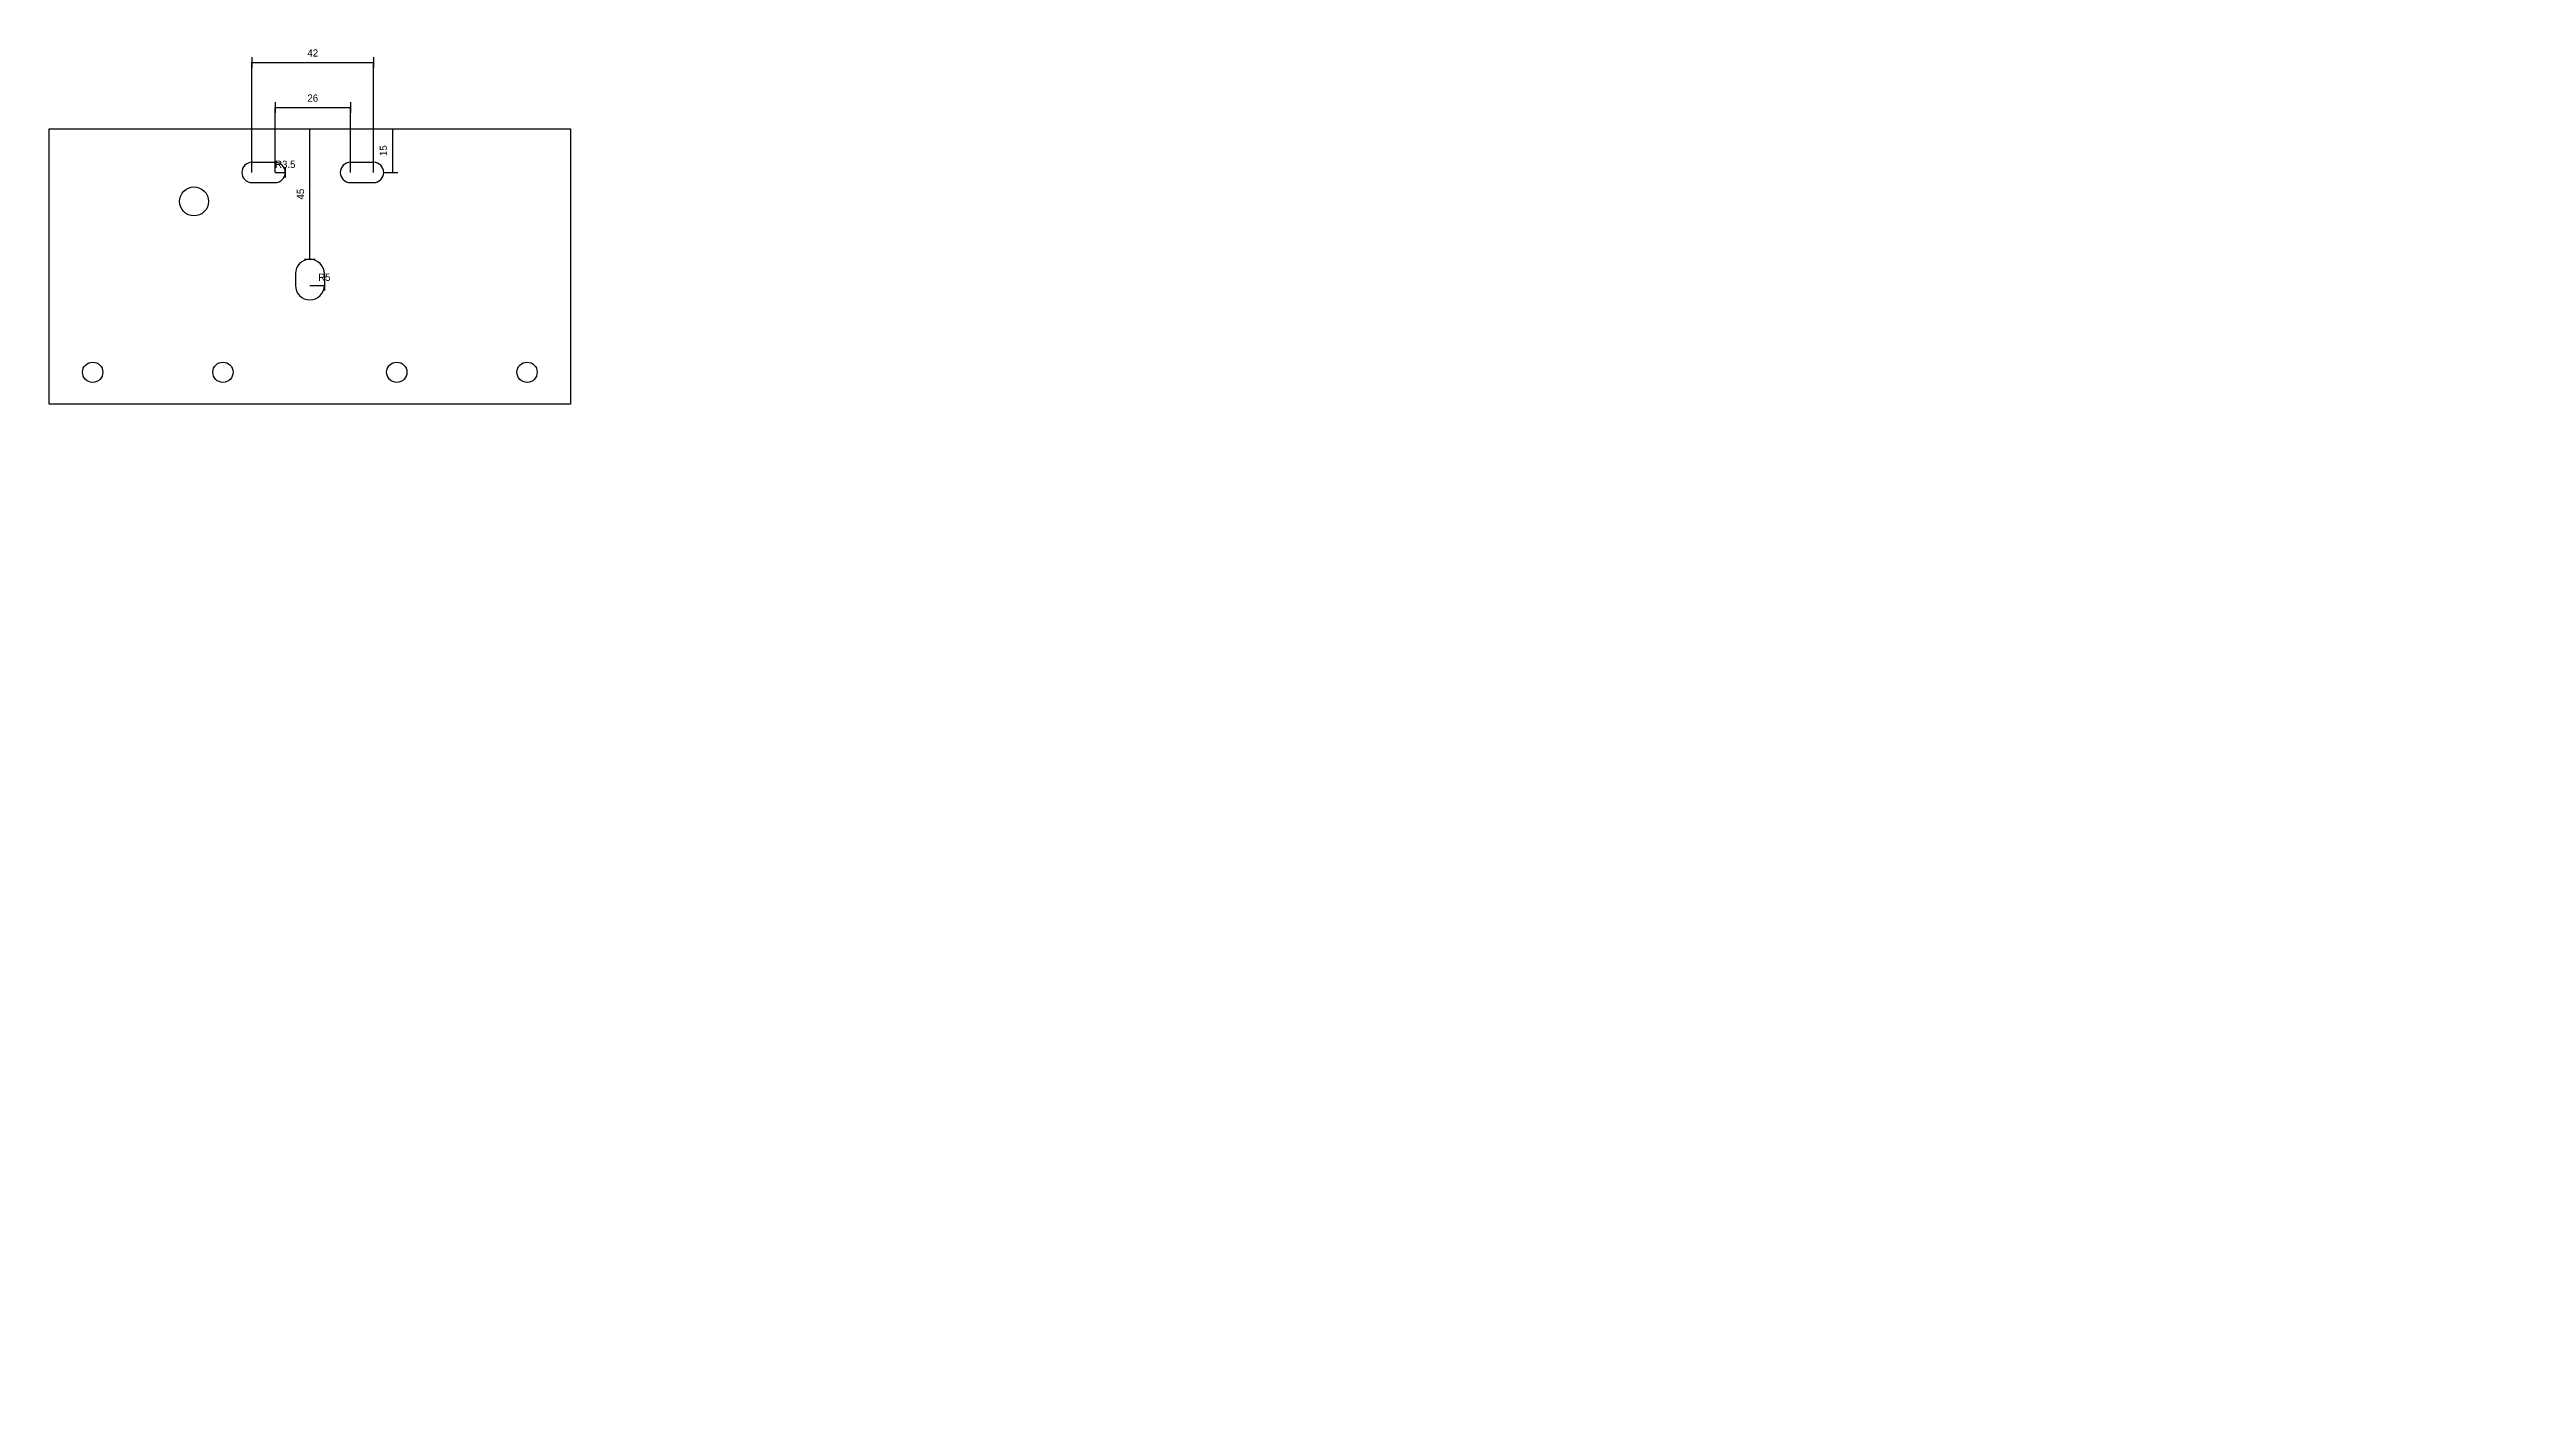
# Model space of a CAD drawing. Header units: millimetres. Extents: x -850 to 0, y -94 to 843.
# Drawn here: x -850 to 0, y 375 to 843 of the extents above; entities that cross this region are included whole.
import ezdxf
from ezdxf.enums import TextEntityAlignment as Align

# ---------------------------------------------------------------- set-up
doc = ezdxf.new("R2010")
doc.units = ezdxf.units.MM
doc.header["$MEASUREMENT"] = 0
doc.layers.get('0').update_dxf_attribs({"linetype": 'CONTINUOUS', "true_color": 0xffffff})
doc.dimstyles.get("Standard").update_dxf_attribs({"dimtxt": 2.5, "dimasz": 1.8, "dimexe": 4.5, "dimexo": 4.5, "dimgap": 1.5, "dimtad": 1, "dimzin": 0, "dimdsep": 46, "dimtxsty": 'standard', "dimcen": 0.09, "dimclrd": 256, "dimclre": 256, "dimclrt": 256, "dimadec": 0, "dimazin": 0, "dimtfac": 1, "dimtdec": 4, "dimtofl": 0, "dimtmove": 2, "dimatfit": 3, "dimfxl": 0, "dimtzin": 0, "dimarcsym": 0})

# ---------------------------------------------------------------- blocks, each defined once
blk = doc.blocks.new('*D0')
at = {"color": 254, "true_color": 0xe2e8f0}
for p, q in [((-772, 824.22), (-772, 820.62)), ((-772, 800), (-772, 822.42)), ((-772, 822.42), (-746, 822.42)), ((-746, 824.22), (-746, 820.62)), ((-746, 800), (-746, 822.42))]:
    blk.add_line(p, q, dxfattribs=at)
blk.add_text('26', height=2.5, dxfattribs=at).set_placement((-759, 825.67), align=Align.MIDDLE_CENTER)
blk = doc.blocks.new('*D1')
at = {"color": 254, "true_color": 0xe2e8f0}
for p, q in [((-780, 839.79), (-780, 836.19)), ((-780, 800), (-780, 837.99)), ((-780, 837.99), (-738, 837.99)), ((-738, 839.79), (-738, 836.19)), ((-738, 800), (-738, 837.99))]:
    blk.add_line(p, q, dxfattribs=at)
blk.add_text('42', height=2.5, dxfattribs=at).set_placement((-759, 841.24), align=Align.MIDDLE_CENTER)
blk = doc.blocks.new('*D2')
at = {"color": 254, "true_color": 0xe2e8f0}
for p, q in [((-734.5, 815), (-731.38, 815)), ((-733.18, 815), (-729.58, 815)), ((-731.38, 800), (-731.38, 815)), ((-734.5, 800), (-731.38, 800)), ((-733.18, 800), (-729.58, 800))]:
    blk.add_line(p, q, dxfattribs=at)
blk.add_text('15', height=2.5, rotation=90, dxfattribs=at).set_placement((-734.63, 807.5), align=Align.MIDDLE_CENTER)
blk = doc.blocks.new('*D3')
at = {"color": 254, "true_color": 0xe2e8f0}
for p, q in [((-761.8, 815), (-758.2, 815)), ((-760, 815), (-760, 815)), ((-760, 770), (-760, 815)), ((-761.8, 770), (-758.2, 770)), ((-760, 770), (-760, 770))]:
    blk.add_line(p, q, dxfattribs=at)
blk.add_text('45', height=2.5, rotation=90, dxfattribs=at).set_placement((-763.25, 792.5), align=Align.MIDDLE_CENTER)
blk = doc.blocks.new('*D4')
at = {"color": 254, "true_color": 0xe2e8f0}
for p, q in [((-760, 761), (-755, 761)), ((-755, 762.8), (-755, 759.2))]:
    blk.add_line(p, q, dxfattribs=at)
blk.add_text('R5', height=2.5, dxfattribs=at).set_placement((-755, 763.8), align=Align.MIDDLE_CENTER)
blk = doc.blocks.new('*D5')
at = {"color": 254, "true_color": 0xe2e8f0}
for p, q in [((-772, 800), (-768.5, 800)), ((-768.5, 801.8), (-768.5, 798.2))]:
    blk.add_line(p, q, dxfattribs=at)
blk.add_text('R3.5', height=2.5, dxfattribs=at).set_placement((-768.5, 802.8), align=Align.MIDDLE_CENTER)

msp = doc.modelspace()

# ---------------------------------------------------------------- linework, layer by layer
for p, q in [((-780, 803.5), (-772, 803.5)), ((-746, 803.5), (-738, 803.5)), ((-780, 796.5), (-772, 796.5)), ((-746, 796.5), (-738, 796.5)), ((-765, 765), (-765, 761)), ((-755, 765), (-755, 761))]:
    msp.add_line(p, q)
msp.add_lwpolyline([(-850, 815), (-670, 815), (-670, 720), (-850, 720), (-850, 815)], close=True)
for centre, radius in [((-800, 790), 5), ((-835, 731), 3.5), ((-790, 731), 3.5), ((-730, 731), 3.5), ((-685, 731), 3.5)]:
    msp.add_circle(centre, radius)
for centre, radius, start, end in [((-780, 800), 3.5, 90, -90), ((-772, 800), 3.5, -90, 90), ((-746, 800), 3.5, 90, -90), ((-738, 800), 3.5, -90, 90), ((-760, 765), 5, 0, -180), ((-760, 761), 5, -180, 0)]:
    msp.add_arc(centre, radius, start, end)

# ---------------------------------------------------------------- dimensions: what is measured, and where the dimension line sits
at = {"color": 254, "true_color": 0xe2e8f0}
for base, picture, middle in [((-780, 837.994144977), '*D1', (-759, 841.244144977)), ((-772, 822.42315848), '*D0', (-759, 825.67315848)), ((-760, 770), '*D3', (-763.25, 792.5)), ((-731.377800547, 800), '*D2', (-734.627800547, 807.5))]:
    dim = msp.add_linear_dim(base=base, p1=(0, 0), p2=(0, 0), dimstyle='Standard', dxfattribs=at)
    dim.commit()
    dim.dimension.update_dxf_attribs({"geometry": picture, "text_midpoint": middle})
for center, mpoint, picture, middle in [((-772, 800), (-768.5, 800), '*D5', (-768.5, 802.8)), ((-760, 761), (-755, 761), '*D4', (-755, 763.8))]:
    dim = msp.add_radius_dim(center=center, mpoint=mpoint, text='R<>', dimstyle='Standard', dxfattribs=at)
    dim.commit()
    dim.dimension.update_dxf_attribs({"geometry": picture, "text_midpoint": middle})

doc.saveas('drawing.dxf')
